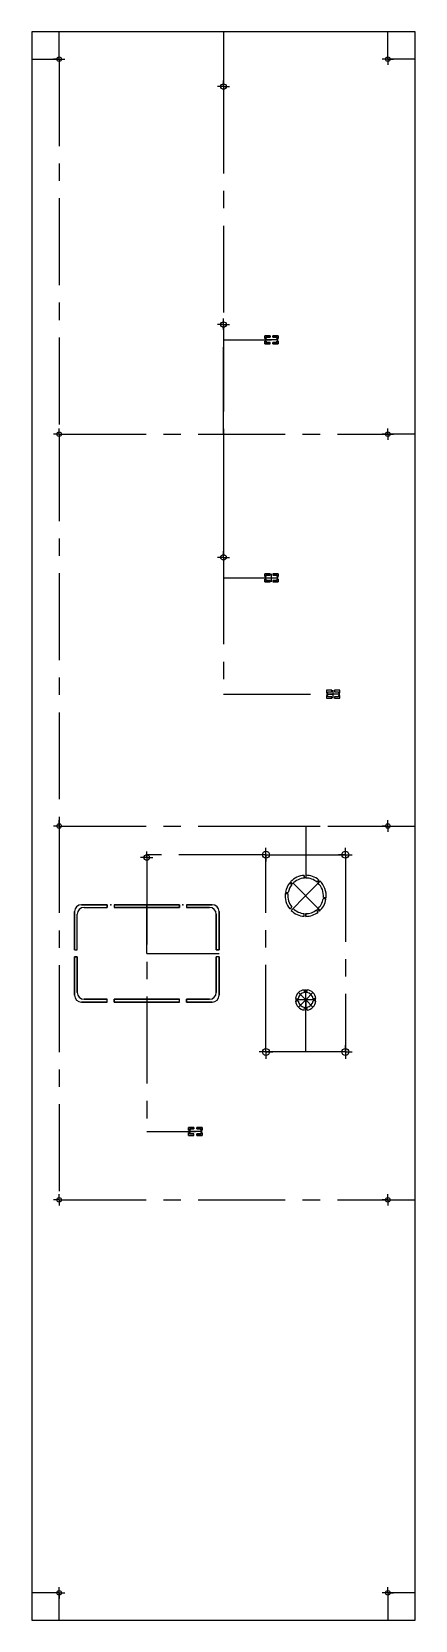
# Model space of a CAD drawing. Extents: x 3.04 to 5.24, y 1.46 to 10.59.
import ezdxf

# ---------------------------------------------------------------- set-up
doc = ezdxf.new("R2010")
doc.units = 0
doc.header["$PDSIZE"] = -1
doc.linetypes.add('CENTERX2', pattern=[0.8, 0.5, -0.1, 0.1, -0.1])
doc.layers.get('0').update_dxf_attribs({"linetype": 'CONTINUOUS'})

# ---------------------------------------------------------------- blocks, each defined once
blk = doc.blocks.new('SW_CENTERMARKSYMBOL_0')
at = {"color": 0, "linetype": 'CONTINUOUS'}
for p, q in [((-0.0197, 0), (-0.0327, 0)), ((0, 0), (-0.0197, 0)), ((0, 0.0197), (0, 0.0327)), ((0, 0), (0, 0.0197)), ((0, 0), (0, -0.0197)), ((0, 0), (0.0197, 0)), ((0.0197, 0), (0.0327, 0)), ((0, -0.0197), (0, -0.0327))]:
    blk.add_line(p, q, dxfattribs=at)
blk = doc.blocks.new('SW_CENTERMARKSYMBOL_1')
at = {"color": 0, "linetype": 'CONTINUOUS'}
for p, q in [((-0.0197, 0), (-0.0327, 0)), ((0, 0), (-0.0197, 0)), ((0, 0.0197), (0, 0.0327)), ((0, 0), (0, 0.0197)), ((0, 0), (0, -0.0197)), ((0, 0), (0.0197, 0)), ((0.0197, 0), (0.0327, 0)), ((0, -0.0197), (0, -0.0327))]:
    blk.add_line(p, q, dxfattribs=at)
blk = doc.blocks.new('SW_CENTERMARKSYMBOL_2')
at = {"color": 0, "linetype": 'CONTINUOUS'}
for p, q in [((-0.0197, 0), (-0.0327, 0)), ((0, 0), (-0.0197, 0)), ((0, 0.0197), (0, 0.0327)), ((0, 0), (0, 0.0197)), ((0, 0), (0, -0.0197)), ((0, 0), (0.0197, 0)), ((0.0197, 0), (0.0327, 0)), ((0, -0.0197), (0, -0.0327))]:
    blk.add_line(p, q, dxfattribs=at)
blk = doc.blocks.new('SW_CENTERMARKSYMBOL_3')
at = {"color": 0, "linetype": 'CONTINUOUS'}
for p, q in [((-0.0197, 0), (-0.0354, 0)), ((0, 0), (-0.0197, 0)), ((0, 0.0197), (0, 0.0354)), ((0, 0), (0, 0.0197)), ((0, 0), (0, -0.0197)), ((0, 0), (0.0197, 0)), ((0.0197, 0), (0.0354, 0)), ((0, -0.0197), (0, -0.0354))]:
    blk.add_line(p, q, dxfattribs=at)
blk = doc.blocks.new('SW_CENTERMARKSYMBOL_4')
at = {"color": 0, "linetype": 'CONTINUOUS'}
for p, q in [((-0.0197, 0), (-0.0394, 0)), ((0, 0), (-0.0197, 0)), ((0, 0.0197), (0, 0.0394)), ((0, 0), (0, 0.0197)), ((0, 0), (0, -0.0197)), ((0, 0), (0.0197, 0)), ((0.0197, 0), (0.0394, 0)), ((0, -0.0197), (0, -0.0394))]:
    blk.add_line(p, q, dxfattribs=at)
blk = doc.blocks.new('SW_CENTERMARKSYMBOL_5')
at = {"color": 0, "linetype": 'CONTINUOUS'}
for p, q in [((-0.0197, 0), (-0.0394, 0)), ((0, 0), (-0.0197, 0)), ((0, 0.0197), (0, 0.0394)), ((0, 0), (0, 0.0197)), ((0, 0), (0, -0.0197)), ((0, 0), (0.0197, 0)), ((0.0197, 0), (0.0394, 0)), ((0, -0.0197), (0, -0.0394))]:
    blk.add_line(p, q, dxfattribs=at)
blk = doc.blocks.new('SW_CENTERMARKSYMBOL_6')
at = {"color": 0, "linetype": 'CONTINUOUS'}
for p, q in [((-0.0197, 0), (-0.0394, 0)), ((0, 0), (-0.0197, 0)), ((0, 0.0197), (0, 0.0394)), ((0, 0), (0, 0.0197)), ((0, 0), (0, -0.0197)), ((0, 0), (0.0197, 0)), ((0.0197, 0), (0.0394, 0)), ((0, -0.0197), (0, -0.0394))]:
    blk.add_line(p, q, dxfattribs=at)
blk = doc.blocks.new('SW_CENTERMARKSYMBOL_7')
at = {"color": 0, "linetype": 'CONTINUOUS'}
for p, q in [((-0.0197, 0), (-0.0394, 0)), ((0, 0), (-0.0197, 0)), ((0, 0.0197), (0, 0.0394)), ((0, 0), (0, 0.0197)), ((0, 0), (0, -0.0197)), ((0, 0), (0.0197, 0)), ((0.0197, 0), (0.0394, 0)), ((0, -0.0197), (0, -0.0394))]:
    blk.add_line(p, q, dxfattribs=at)
blk = doc.blocks.new('SW_CENTERMARKSYMBOL_8')
at = {"color": 0, "linetype": 'CONTINUOUS'}
for p, q in [((-0.0197, 0), (-0.0354, 0)), ((0, 0), (-0.0197, 0)), ((0, 0.0197), (0, 0.0354)), ((0, 0), (0, 0.0197)), ((0, 0), (0, -0.0197)), ((0, 0), (0.0197, 0)), ((0.0197, 0), (0.0354, 0)), ((0, -0.0197), (0, -0.0354))]:
    blk.add_line(p, q, dxfattribs=at)
blk = doc.blocks.new('SW_CENTERMARKSYMBOL_9')
at = {"color": 0, "linetype": 'CONTINUOUS'}
for p, q in [((-0.0197, 0), (-0.0327, 0)), ((0, 0), (-0.0197, 0)), ((0, 0.0197), (0, 0.0327)), ((0, 0), (0, 0.0197)), ((0, 0), (0, -0.0197)), ((0, 0), (0.0197, 0)), ((0.0197, 0), (0.0327, 0)), ((0, -0.0197), (0, -0.0327))]:
    blk.add_line(p, q, dxfattribs=at)
blk = doc.blocks.new('SW_CENTERMARKSYMBOL_10')
at = {"color": 0, "linetype": 'CONTINUOUS'}
for p, q in [((-0.0197, 0), (-0.0327, 0)), ((0, 0), (-0.0197, 0)), ((0, 0.0197), (0, 0.0327)), ((0, 0), (0, 0.0197)), ((0, 0), (0, -0.0197)), ((0, 0), (0.0197, 0)), ((0.0197, 0), (0.0327, 0)), ((0, -0.0197), (0, -0.0327))]:
    blk.add_line(p, q, dxfattribs=at)
blk = doc.blocks.new('SW_CENTERMARKSYMBOL_11')
at = {"color": 0, "linetype": 'CONTINUOUS'}
for p, q in [((-0.0197, 0), (-0.0327, 0)), ((0, 0), (-0.0197, 0)), ((0, 0.0197), (0, 0.0327)), ((0, 0), (0, 0.0197)), ((0, 0), (0, -0.0197)), ((0, 0), (0.0197, 0)), ((0.0197, 0), (0.0327, 0)), ((0, -0.0197), (0, -0.0327))]:
    blk.add_line(p, q, dxfattribs=at)
blk = doc.blocks.new('SW_CENTERMARKSYMBOL_12')
at = {"color": 0, "linetype": 'CONTINUOUS'}
for p, q in [((-0.0197, 0), (-0.0327, 0)), ((0, 0), (-0.0197, 0)), ((0, 0.0197), (0, 0.0327)), ((0, 0), (0, 0.0197)), ((0, 0), (0, -0.0197)), ((0, 0), (0.0197, 0)), ((0.0197, 0), (0.0327, 0)), ((0, -0.0197), (0, -0.0327))]:
    blk.add_line(p, q, dxfattribs=at)
blk = doc.blocks.new('SW_CENTERMARKSYMBOL_13')
at = {"color": 0, "linetype": 'CONTINUOUS'}
for p, q in [((-0.0197, 0), (-0.0327, 0)), ((0, 0), (-0.0197, 0)), ((0, 0.0197), (0, 0.0327)), ((0, 0), (0, 0.0197)), ((0, 0), (0, -0.0197)), ((0, 0), (0.0197, 0)), ((0.0197, 0), (0.0327, 0)), ((0, -0.0197), (0, -0.0327))]:
    blk.add_line(p, q, dxfattribs=at)
blk = doc.blocks.new('SW_CENTERMARKSYMBOL_14')
at = {"color": 0, "linetype": 'CONTINUOUS'}
for p, q in [((-0.0197, 0), (-0.0327, 0)), ((0, 0), (-0.0197, 0)), ((0, 0.0197), (0, 0.0327)), ((0, 0), (0, 0.0197)), ((0, 0), (0, -0.0197)), ((0, 0), (0.0197, 0)), ((0.0197, 0), (0.0327, 0)), ((0, -0.0197), (0, -0.0327))]:
    blk.add_line(p, q, dxfattribs=at)
blk = doc.blocks.new('SW_CENTERMARKSYMBOL_15')
at = {"color": 0, "linetype": 'CONTINUOUS'}
for p, q in [((-0.0197, 0), (-0.0327, 0)), ((0, 0), (-0.0197, 0)), ((0, 0.0197), (0, 0.0327)), ((0, 0), (0, 0.0197)), ((0, 0), (0, -0.0197)), ((0, 0), (0.0197, 0)), ((0.0197, 0), (0.0327, 0)), ((0, -0.0197), (0, -0.0327))]:
    blk.add_line(p, q, dxfattribs=at)
blk = doc.blocks.new('SW_CENTERMARKSYMBOL_16')
at = {"color": 0, "linetype": 'CONTINUOUS'}
for p, q in [((-0.0197, 0), (-0.0354, 0)), ((0, 0), (-0.0197, 0)), ((0, 0.0197), (0, 0.0354)), ((0, 0), (0, 0.0197)), ((0, 0), (0, -0.0197)), ((0, 0), (0.0197, 0)), ((0.0197, 0), (0.0354, 0)), ((0, -0.0197), (0, -0.0354))]:
    blk.add_line(p, q, dxfattribs=at)
blk = doc.blocks.new('SW_CENTERMARKSYMBOL_17')
at = {"color": 0, "linetype": 'CONTINUOUS'}
for p, q in [((-0.0197, 0), (-0.0354, 0)), ((0, 0), (-0.0197, 0)), ((0, 0.0197), (0, 0.0354)), ((0, 0), (0, 0.0197)), ((0, 0), (0, -0.0197)), ((0, 0), (0.0197, 0)), ((0.0197, 0), (0.0354, 0)), ((0, -0.0197), (0, -0.0354))]:
    blk.add_line(p, q, dxfattribs=at)

msp = doc.modelspace()

# ---------------------------------------------------------------- linework, layer by layer
at = {"color": 7, "linetype": 'CONTINUOUS'}
for p, q in [((5.244, 10.5916), (3.0393, 10.5916)), ((3.0393, 10.5916), (3.0393, 1.4577)), ((5.244, 1.4577), (5.244, 10.5916)), ((4.3787, 8.8278), (4.3787, 8.8428)), ((4.3787, 8.8428), (4.4094, 8.8428)), ((4.3787, 8.8428), (4.3787, 8.8278)), ((4.4094, 8.8428), (4.3787, 8.8428)), ((4.3865, 8.8278), (4.3787, 8.8278)), ((4.3787, 8.8278), (4.3865, 8.8278)), ((4.3787, 8.812), (4.3865, 8.812)), ((4.3787, 8.7971), (4.3787, 8.812)), ((4.3865, 8.812), (4.3787, 8.812)), ((4.3787, 8.812), (4.3787, 8.7971)), ((4.4094, 8.7971), (4.3787, 8.7971)), ((4.3787, 8.7971), (4.4094, 8.7971)), ((4.4094, 8.8349), (4.3865, 8.8349)), ((4.3865, 8.8349), (4.3865, 8.8278)), ((4.3865, 8.8278), (4.3865, 8.8349)), ((4.3865, 8.8349), (4.4094, 8.8349)), ((4.3865, 8.812), (4.3865, 8.805)), ((4.3865, 8.805), (4.3865, 8.812)), ((4.4094, 8.805), (4.3865, 8.805)), ((4.4094, 8.805), (4.3865, 8.805)), ((4.4094, 8.8428), (4.4094, 8.8349)), ((4.4094, 8.8349), (4.4094, 8.8428)), ((4.4094, 8.7971), (4.4094, 8.805)), ((4.4094, 8.7971), (4.4094, 8.805)), ((4.4251, 8.8349), (4.4251, 8.8428)), ((4.4251, 8.8428), (4.4558, 8.8428)), ((4.4558, 8.8428), (4.4251, 8.8428)), ((4.4251, 8.8428), (4.4251, 8.8349)), ((4.448, 8.8349), (4.4251, 8.8349)), ((4.4251, 8.8349), (4.448, 8.8349)), ((4.4251, 8.7971), (4.4251, 8.805)), ((4.4251, 8.805), (4.448, 8.805)), ((4.448, 8.805), (4.4251, 8.805)), ((4.4251, 8.805), (4.4251, 8.7971)), ((4.4558, 8.7971), (4.4251, 8.7971)), ((4.4251, 8.7971), (4.4558, 8.7971)), ((4.448, 8.8278), (4.448, 8.8349)), ((4.448, 8.8349), (4.448, 8.8278)), ((4.4558, 8.8278), (4.448, 8.8278)), ((4.448, 8.8278), (4.4558, 8.8278)), ((4.448, 8.805), (4.448, 8.812)), ((4.448, 8.812), (4.4558, 8.812)), ((4.4558, 8.812), (4.448, 8.812)), ((4.448, 8.812), (4.448, 8.805)), ((4.4558, 8.8428), (4.4558, 8.8278)), ((4.4558, 8.8278), (4.4558, 8.8428)), ((4.4558, 8.812), (4.4558, 8.7971)), ((4.4558, 8.7971), (4.4558, 8.812)), ((4.3787, 7.4591), (4.3787, 7.4741)), ((4.3787, 7.4741), (4.4094, 7.4741)), ((4.4094, 7.4741), (4.3787, 7.4741)), ((4.3787, 7.4741), (4.3787, 7.4591)), ((4.3787, 7.4591), (4.3865, 7.4591)), ((4.3787, 7.4591), (4.3865, 7.4591)), ((4.3865, 7.4434), (4.3787, 7.4434)), ((4.3787, 7.4284), (4.3787, 7.4434)), ((4.3865, 7.4434), (4.3787, 7.4434)), ((4.3787, 7.4434), (4.3787, 7.4284)), ((4.4094, 7.4284), (4.3787, 7.4284)), ((4.3787, 7.4284), (4.4094, 7.4284)), ((4.3865, 7.4591), (4.3865, 7.4662)), ((4.3865, 7.4662), (4.4094, 7.4662)), ((4.3865, 7.4662), (4.4094, 7.4662)), ((4.3865, 7.4591), (4.3865, 7.4662)), ((4.3865, 7.4363), (4.3865, 7.4434)), ((4.3865, 7.4363), (4.3865, 7.4434)), ((4.4094, 7.4363), (4.3865, 7.4363)), ((4.4094, 7.4363), (4.3865, 7.4363)), ((4.4094, 7.4662), (4.4094, 7.4741)), ((4.4094, 7.4662), (4.4094, 7.4741)), ((4.4094, 7.4284), (4.4094, 7.4363)), ((4.4094, 7.4284), (4.4094, 7.4363)), ((4.4251, 7.4741), (4.4251, 7.4662)), ((4.4251, 7.4741), (4.4558, 7.4741)), ((4.4251, 7.4741), (4.4251, 7.4662)), ((4.4558, 7.4741), (4.4251, 7.4741)), ((4.4251, 7.4662), (4.448, 7.4662)), ((4.4251, 7.4662), (4.448, 7.4662)), ((4.448, 7.4363), (4.4251, 7.4363)), ((4.4251, 7.4363), (4.4251, 7.4284)), ((4.448, 7.4363), (4.4251, 7.4363)), ((4.4251, 7.4363), (4.4251, 7.4284)), ((4.4558, 7.4284), (4.4251, 7.4284)), ((4.4251, 7.4284), (4.4558, 7.4284)), ((4.448, 7.4662), (4.448, 7.4591)), ((4.448, 7.4662), (4.448, 7.4591)), ((4.448, 7.4591), (4.4558, 7.4591)), ((4.448, 7.4591), (4.4558, 7.4591)), ((4.4558, 7.4434), (4.448, 7.4434)), ((4.448, 7.4434), (4.448, 7.4363)), ((4.4558, 7.4434), (4.448, 7.4434)), ((4.448, 7.4434), (4.448, 7.4363)), ((4.4558, 7.4741), (4.4558, 7.4591)), ((4.4558, 7.4591), (4.4558, 7.4741)), ((4.4558, 7.4434), (4.4558, 7.4284)), ((4.4558, 7.4284), (4.4558, 7.4434)), ((4.7637, 6.8048), (4.733, 6.8048)), ((4.733, 6.8048), (4.733, 6.7898)), ((4.7637, 6.8048), (4.733, 6.8048)), ((4.733, 6.8048), (4.733, 6.7898)), ((4.733, 6.7898), (4.7409, 6.7898)), ((4.733, 6.7898), (4.7409, 6.7898)), ((4.7409, 6.7741), (4.733, 6.7741)), ((4.733, 6.7741), (4.733, 6.7591)), ((4.7409, 6.7741), (4.733, 6.7741)), ((4.733, 6.7741), (4.733, 6.7591)), ((4.733, 6.7591), (4.7637, 6.7591)), ((4.733, 6.7591), (4.7637, 6.7591)), ((4.7409, 6.7898), (4.7409, 6.7969)), ((4.7409, 6.7969), (4.7637, 6.7969)), ((4.7409, 6.7898), (4.7409, 6.7969)), ((4.7409, 6.7969), (4.7637, 6.7969)), ((4.7409, 6.767), (4.7409, 6.7741)), ((4.7409, 6.767), (4.7409, 6.7741)), ((4.7637, 6.767), (4.7409, 6.767)), ((4.7637, 6.767), (4.7409, 6.767)), ((4.7637, 6.7969), (4.7637, 6.8048)), ((4.7637, 6.7969), (4.7637, 6.8048)), ((4.7637, 6.7591), (4.7637, 6.767)), ((4.7637, 6.7591), (4.7637, 6.767)), ((4.7795, 6.8048), (4.7795, 6.7969)), ((4.8102, 6.8048), (4.7795, 6.8048)), ((4.7795, 6.8048), (4.7795, 6.7969)), ((4.8102, 6.8048), (4.7795, 6.8048)), ((4.7795, 6.7969), (4.8023, 6.7969)), ((4.7795, 6.7969), (4.8023, 6.7969)), ((4.8023, 6.767), (4.7795, 6.767)), ((4.7795, 6.767), (4.7795, 6.7591)), ((4.8023, 6.767), (4.7795, 6.767)), ((4.7795, 6.767), (4.7795, 6.7591)), ((4.7795, 6.7591), (4.8102, 6.7591)), ((4.7795, 6.7591), (4.8102, 6.7591)), ((4.8023, 6.7969), (4.8023, 6.7898)), ((4.8023, 6.7969), (4.8023, 6.7898)), ((4.8023, 6.7898), (4.8102, 6.7898)), ((4.8023, 6.7898), (4.8102, 6.7898)), ((4.8102, 6.7741), (4.8023, 6.7741)), ((4.8023, 6.7741), (4.8023, 6.767)), ((4.8102, 6.7741), (4.8023, 6.7741)), ((4.8023, 6.7741), (4.8023, 6.767)), ((4.8102, 6.7898), (4.8102, 6.8048)), ((4.8102, 6.7898), (4.8102, 6.8048)), ((4.8102, 6.7591), (4.8102, 6.7741)), ((4.8102, 6.7591), (4.8102, 6.7741)), ((4.5225, 5.6976), (4.5347, 5.6877)), ((4.5347, 5.6877), (4.5225, 5.6976)), ((4.5276, 5.7035), (4.5392, 5.6928)), ((4.5276, 5.7035), (4.5392, 5.6928)), ((4.6062, 5.7409), (4.6072, 5.7252)), ((4.6072, 5.7252), (4.6062, 5.7409)), ((4.6141, 5.7412), (4.6141, 5.7254)), ((4.6141, 5.7412), (4.6141, 5.7254)), ((4.6894, 5.7141), (4.6793, 5.702)), ((4.6793, 5.702), (4.6894, 5.7141)), ((4.6953, 5.7089), (4.6844, 5.6974)), ((4.6953, 5.7089), (4.6844, 5.6974)), ((3.3247, 5.5723), (3.4734, 5.5723)), ((3.4734, 5.5723), (3.3247, 5.5723)), ((3.4734, 5.5723), (3.4734, 5.5565)), ((3.4734, 5.5565), (3.4734, 5.5723)), ((3.5127, 5.5723), (3.5127, 5.5565)), ((3.5127, 5.5723), (3.8887, 5.5723)), ((3.5127, 5.5723), (3.5127, 5.5565)), ((3.8887, 5.5723), (3.5127, 5.5723)), ((3.8887, 5.5723), (3.8887, 5.5565)), ((3.8887, 5.5565), (3.8887, 5.5723)), ((3.9281, 5.5723), (3.9281, 5.5565)), ((3.9281, 5.5723), (4.0767, 5.5723)), ((3.9281, 5.5723), (3.9281, 5.5565)), ((4.0767, 5.5723), (3.9281, 5.5723)), ((4.4968, 5.6372), (4.5125, 5.6353)), ((4.5125, 5.6353), (4.4968, 5.6372)), ((4.4981, 5.6451), (4.5135, 5.6422)), ((4.4981, 5.6451), (4.5135, 5.6422)), ((4.7307, 5.6042), (4.7151, 5.6067)), ((4.7307, 5.6042), (4.7151, 5.6067)), ((4.7317, 5.612), (4.716, 5.6135)), ((4.716, 5.6135), (4.7317, 5.612)), ((3.2854, 5.312), (3.2854, 5.5329)), ((3.2854, 5.5329), (3.2854, 5.312)), ((3.3011, 5.312), (3.3011, 5.5172)), ((3.3011, 5.312), (3.3011, 5.5172)), ((3.3405, 5.5565), (3.4734, 5.5565)), ((3.3405, 5.5565), (3.4734, 5.5565)), ((3.8887, 5.5565), (3.5127, 5.5565)), ((3.5127, 5.5565), (3.8887, 5.5565)), ((4.061, 5.5565), (3.9281, 5.5565)), ((3.9281, 5.5565), (4.061, 5.5565)), ((4.1003, 5.312), (4.1003, 5.5172)), ((4.1003, 5.5172), (4.1003, 5.312)), ((4.1161, 5.5329), (4.1161, 5.312)), ((4.1161, 5.312), (4.1161, 5.5329)), ((4.5225, 5.5485), (4.5347, 5.5585)), ((4.5225, 5.5485), (4.5347, 5.5585)), ((4.5306, 5.5396), (4.5417, 5.5507)), ((4.5417, 5.5507), (4.5306, 5.5396)), ((4.6062, 5.5052), (4.6062, 5.521)), ((4.6062, 5.5052), (4.6062, 5.521)), ((4.6141, 5.505), (4.6141, 5.5207)), ((4.6141, 5.5207), (4.6141, 5.505)), ((4.6867, 5.5299), (4.677, 5.5423)), ((4.6867, 5.5299), (4.677, 5.5423)), ((4.6927, 5.535), (4.6823, 5.5467)), ((4.6823, 5.5467), (4.6927, 5.535)), ((3.2854, 5.312), (3.3011, 5.312)), ((3.2854, 5.312), (3.3011, 5.312)), ((4.1161, 5.312), (4.1003, 5.312)), ((4.1003, 5.312), (4.1161, 5.312)), ((3.2854, 5.2727), (3.3011, 5.2727)), ((3.2854, 5.0518), (3.2854, 5.2727)), ((3.3011, 5.2727), (3.2854, 5.2727)), ((3.2854, 5.2727), (3.2854, 5.0518)), ((3.3011, 5.2727), (3.3011, 5.0676)), ((3.3011, 5.0676), (3.3011, 5.2727)), ((4.1161, 5.2727), (4.1003, 5.2727)), ((4.1003, 5.0676), (4.1003, 5.2727)), ((4.1161, 5.2727), (4.1003, 5.2727)), ((4.1003, 5.2727), (4.1003, 5.0676)), ((4.1161, 5.2727), (4.1161, 5.0518)), ((4.1161, 5.0518), (4.1161, 5.2727)), ((3.3405, 5.0282), (3.4734, 5.0282)), ((3.4734, 5.0282), (3.3405, 5.0282)), ((3.4734, 5.0124), (3.4734, 5.0282)), ((3.4734, 5.0124), (3.4734, 5.0282)), ((3.5127, 5.0124), (3.5127, 5.0282)), ((3.5127, 5.0282), (3.8887, 5.0282)), ((3.8887, 5.0282), (3.5127, 5.0282)), ((3.5127, 5.0282), (3.5127, 5.0124)), ((3.8887, 5.0124), (3.8887, 5.0282)), ((3.8887, 5.0124), (3.8887, 5.0282)), ((3.9281, 5.0124), (3.9281, 5.0282)), ((3.9281, 5.0282), (4.061, 5.0282)), ((4.061, 5.0282), (3.9281, 5.0282)), ((3.9281, 5.0282), (3.9281, 5.0124)), ((4.5556, 5.0324), (4.5712, 5.0303)), ((4.5556, 5.0324), (4.5712, 5.0303)), ((4.6061, 5.0832), (4.6083, 5.0676)), ((4.6083, 5.0676), (4.6061, 5.0832)), ((4.6218, 5.0832), (4.6198, 5.0676)), ((4.6218, 5.0832), (4.6198, 5.0676)), ((4.6726, 5.0324), (4.657, 5.0303)), ((4.657, 5.0303), (4.6726, 5.0324)), ((3.4734, 5.0124), (3.3247, 5.0124)), ((3.3247, 5.0124), (3.4734, 5.0124)), ((3.8887, 5.0124), (3.5127, 5.0124)), ((3.5127, 5.0124), (3.8887, 5.0124)), ((4.0767, 5.0124), (3.9281, 5.0124)), ((3.9281, 5.0124), (4.0767, 5.0124)), ((4.5556, 5.0169), (4.5712, 5.019)), ((4.5712, 5.019), (4.5556, 5.0169)), ((4.6061, 4.9661), (4.6083, 4.9817)), ((4.6061, 4.9661), (4.6083, 4.9817)), ((4.6218, 4.9661), (4.6198, 4.9817)), ((4.6198, 4.9817), (4.6218, 4.9661)), ((4.6726, 5.0169), (4.657, 5.019)), ((4.6726, 5.0169), (4.657, 5.019)), ((3.9413, 4.2916), (3.972, 4.2916)), ((3.9413, 4.2766), (3.9413, 4.2916)), ((3.972, 4.2916), (3.9413, 4.2916)), ((3.9413, 4.2916), (3.9413, 4.2766)), ((3.9492, 4.2766), (3.9413, 4.2766)), ((3.9413, 4.2766), (3.9492, 4.2766)), ((3.9413, 4.2459), (3.9413, 4.2609)), ((3.9413, 4.2609), (3.9492, 4.2609)), ((3.9413, 4.2609), (3.9413, 4.2459)), ((3.9492, 4.2609), (3.9413, 4.2609)), ((3.972, 4.2459), (3.9413, 4.2459)), ((3.9413, 4.2459), (3.972, 4.2459)), ((3.972, 4.2837), (3.9492, 4.2837)), ((3.9492, 4.2837), (3.9492, 4.2766)), ((3.9492, 4.2766), (3.9492, 4.2837)), ((3.9492, 4.2837), (3.972, 4.2837)), ((3.9492, 4.2609), (3.9492, 4.2538)), ((3.9492, 4.2538), (3.9492, 4.2609)), ((3.972, 4.2538), (3.9492, 4.2538)), ((3.972, 4.2538), (3.9492, 4.2538)), ((3.972, 4.2916), (3.972, 4.2837)), ((3.972, 4.2837), (3.972, 4.2916)), ((3.972, 4.2459), (3.972, 4.2538)), ((3.972, 4.2459), (3.972, 4.2538)), ((3.9878, 4.2916), (4.0185, 4.2916)), ((3.9878, 4.2837), (3.9878, 4.2916)), ((4.0185, 4.2916), (3.9878, 4.2916)), ((3.9878, 4.2916), (3.9878, 4.2837)), ((4.0106, 4.2837), (3.9878, 4.2837)), ((3.9878, 4.2837), (4.0106, 4.2837)), ((3.9878, 4.2459), (3.9878, 4.2538)), ((3.9878, 4.2538), (4.0106, 4.2538)), ((4.0106, 4.2538), (3.9878, 4.2538)), ((3.9878, 4.2538), (3.9878, 4.2459)), ((4.0185, 4.2459), (3.9878, 4.2459)), ((3.9878, 4.2459), (4.0185, 4.2459)), ((4.0106, 4.2766), (4.0106, 4.2837)), ((4.0106, 4.2837), (4.0106, 4.2766)), ((4.0185, 4.2766), (4.0106, 4.2766)), ((4.0106, 4.2766), (4.0185, 4.2766)), ((4.0106, 4.2538), (4.0106, 4.2609)), ((4.0106, 4.2609), (4.0185, 4.2609)), ((4.0185, 4.2609), (4.0106, 4.2609)), ((4.0106, 4.2609), (4.0106, 4.2538)), ((4.0185, 4.2916), (4.0185, 4.2766)), ((4.0185, 4.2766), (4.0185, 4.2916)), ((4.0185, 4.2609), (4.0185, 4.2459)), ((4.0185, 4.2459), (4.0185, 4.2609)), ((3.0393, 1.4577), (5.244, 1.4577))]:
    msp.add_line(p, q, dxfattribs=at)
at = {"color": 7, "linetype": 'CENTERX2'}
for p, q in [((3.1968, 10.4341), (3.1968, 10.5916)), ((4.1417, 10.5916), (4.1417, 10.2766)), ((5.0865, 10.4341), (5.0865, 10.5916)), ((3.0393, 10.4341), (3.1968, 10.4341)), ((3.1968, 10.4341), (3.1968, 8.278)), ((5.244, 10.4341), (5.0865, 10.4341)), ((4.1417, 10.2766), (4.1417, 8.8199)), ((4.1417, 8.278), (4.1417, 8.908)), ((4.1417, 8.908), (4.1417, 7.4513)), ((4.1417, 8.8199), (4.4173, 8.8199)), ((4.4558, 8.8199), (4.3787, 8.8199)), ((3.1968, 8.278), (3.1968, 6.0246)), ((3.1968, 8.278), (5.0865, 8.278)), ((4.1417, 8.278), (4.1417, 7.5694)), ((5.244, 8.278), (5.0865, 8.278)), ((4.1417, 7.5694), (4.1417, 6.782)), ((4.1417, 7.4513), (4.4173, 7.4513)), ((4.3787, 7.4513), (4.4558, 7.4513)), ((4.4173, 7.4284), (4.4173, 7.4741)), ((4.1417, 6.782), (4.7716, 6.782)), ((4.8102, 6.782), (4.733, 6.782)), ((4.7716, 6.7591), (4.7716, 6.8048)), ((3.1968, 6.0246), (3.1968, 3.875)), ((3.1968, 6.0246), (5.0865, 6.0246)), ((4.1417, 6.0246), (5.0865, 6.0246)), ((4.6141, 6.0246), (4.6141, 5.8593)), ((5.0865, 6.0246), (5.244, 6.0246)), ((4.3858, 5.8593), (3.7007, 5.8593)), ((3.7007, 5.8593), (3.7007, 5.8435)), ((4.3858, 4.7254), (4.3858, 5.8593)), ((4.3858, 5.8593), (4.6141, 5.8593)), ((4.6141, 5.8593), (4.6141, 5.7412)), ((4.6141, 5.8593), (4.8424, 5.8593)), ((4.8424, 5.8593), (4.8424, 4.7254)), ((3.7007, 5.8435), (3.7007, 4.2687)), ((4.6141, 5.6231), (4.5417, 5.6955)), ((4.6138, 5.6227), (4.6976, 5.7066)), ((3.7007, 5.2924), (3.7007, 5.5723)), ((4.6138, 5.6227), (4.5306, 5.5396)), ((4.6138, 5.6227), (4.6972, 5.5393)), ((3.7007, 5.2924), (4.1161, 5.2924)), ((4.6732, 5.0246), (4.555, 5.0246)), ((4.6141, 5.0246), (4.5723, 5.0664)), ((4.6141, 5.0246), (4.5723, 4.9829)), ((4.6141, 5.0246), (4.6141, 5.0837)), ((4.6141, 5.0837), (4.6141, 5.068)), ((4.6141, 5.0246), (4.6559, 5.0664)), ((4.6141, 4.7254), (4.6141, 5.0246)), ((4.6574, 5.0246), (4.6141, 5.0246)), ((4.6141, 5.0246), (4.6141, 4.9813)), ((4.6141, 5.0246), (4.6559, 4.9829)), ((4.6732, 5.0246), (4.6574, 5.0246)), ((4.8424, 4.7254), (4.3858, 4.7254)), ((3.7007, 4.2687), (3.9799, 4.2687)), ((4.0185, 4.2687), (3.9413, 4.2687)), ((3.1968, 3.875), (5.0865, 3.875)), ((5.0865, 3.875), (5.244, 3.875)), ((3.1968, 1.6152), (3.0393, 1.6152)), ((3.1968, 1.4577), (3.1968, 1.6152)), ((5.244, 1.6152), (5.0865, 1.6152)), ((5.0865, 1.6152), (5.0865, 1.4577))]:
    msp.add_line(p, q, dxfattribs=at)
at = {"color": 7, "linetype": 'CONTINUOUS'}
for centre, radius in [((3.1968, 10.4341), 0.013), ((3.1968, 10.4341), 0.013), ((5.0865, 10.4341), 0.013), ((5.0865, 10.4341), 0.013), ((4.1417, 10.2766), 0.0157), ((4.1417, 10.2766), 0.0157), ((4.1417, 8.908), 0.0157), ((4.1417, 8.908), 0.0157), ((3.1968, 8.278), 0.013), ((3.1968, 8.278), 0.013), ((5.0865, 8.278), 0.013), ((5.0865, 8.278), 0.013), ((4.1417, 7.5694), 0.0157), ((4.1417, 7.5694), 0.0157), ((3.1968, 6.0246), 0.013), ((3.1968, 6.0246), 0.013), ((5.0865, 6.0246), 0.013), ((5.0865, 6.0246), 0.013), ((3.7007, 5.8435), 0.0157), ((3.7007, 5.8435), 0.0157), ((4.3858, 5.8593), 0.0197), ((4.3858, 5.8593), 0.0197), ((4.8424, 5.8593), 0.0197), ((4.8424, 5.8593), 0.0197), ((4.3858, 4.7254), 0.0197), ((4.3858, 4.7254), 0.0197), ((4.8424, 4.7254), 0.0197), ((4.8424, 4.7254), 0.0197), ((3.1968, 3.875), 0.013), ((3.1968, 3.875), 0.013), ((5.0865, 3.875), 0.013), ((5.0865, 3.875), 0.013), ((3.1968, 1.6152), 0.013), ((3.1968, 1.6152), 0.013), ((5.0865, 1.6152), 0.013), ((5.0865, 1.6152), 0.013)]:
    msp.add_circle(centre, radius, dxfattribs=at)
for centre, radius, start, end in [((4.6141, 5.6231), 0.1181, 140.87388, 169.24939), ((4.6141, 5.6231), 0.1181, 140.87388, 169.24939), ((4.6141, 5.6231), 0.1024, 140.87392, 169.2494), ((4.6141, 5.6231), 0.1024, 140.87392, 169.2494), ((4.6141, 5.6231), 0.1181, 93.82043, 137.05345), ((4.6141, 5.6231), 0.1181, 93.82043, 137.05345), ((4.6141, 5.6231), 0.1024, 93.87091, 137.05349), ((4.6141, 5.6231), 0.1024, 93.87091, 137.05349), ((4.6141, 5.6231), 0.1181, 50.41221, 89.99996), ((4.6141, 5.6231), 0.1181, 50.41221, 89.99996), ((4.6141, 5.6231), 0.1024, 50.41231, 90), ((4.6141, 5.6231), 0.1024, 50.41231, 90), ((4.6141, 5.6231), 0.1024, 354.6094, 46.59188), ((4.6141, 5.6231), 0.1024, 354.6094, 46.59188), ((4.6141, 5.6231), 0.1181, 354.60941, 46.59184), ((4.6141, 5.6231), 0.1181, 354.60941, 46.59184), ((3.3247, 5.5329), 0.0394, 90, 180), ((3.3247, 5.5329), 0.0394, 90, 180), ((4.0767, 5.5329), 0.0394, 0, 90), ((4.0767, 5.5329), 0.0394, 0, 90), ((4.6141, 5.6231), 0.1181, 173.11552, 219.12612), ((4.6141, 5.6231), 0.1181, 173.11552, 219.12612), ((4.6141, 5.6231), 0.1024, 173.11553, 219.12609), ((4.6141, 5.6231), 0.1024, 173.11553, 219.12609), ((4.6141, 5.6231), 0.1024, 311.74897, 350.78897), ((4.6141, 5.6231), 0.1024, 311.74897, 350.78897), ((4.6141, 5.6231), 0.1181, 311.74902, 350.78899), ((4.6141, 5.6231), 0.1181, 311.74902, 350.78899), ((3.3405, 5.5172), 0.0394, 90, 180), ((3.3405, 5.5172), 0.0394, 90, 180), ((4.061, 5.5172), 0.0394, 0, 90), ((4.061, 5.5172), 0.0394, 0, 90), ((4.6141, 5.6231), 0.1181, 224.99728, 266.17766), ((4.6141, 5.6231), 0.1181, 224.99728, 266.17766), ((4.6141, 5.6231), 0.1024, 225, 265.5906), ((4.6141, 5.6231), 0.1024, 225, 265.5906), ((4.6141, 5.6231), 0.1024, 270, 307.92854), ((4.6141, 5.6231), 0.1024, 270, 307.92854), ((4.6141, 5.6231), 0.1181, 270.00004, 307.92865), ((4.6141, 5.6231), 0.1181, 270.00004, 307.92865), ((3.3247, 5.0518), 0.0394, 180, 270), ((3.3247, 5.0518), 0.0394, 180, 270), ((3.3405, 5.0676), 0.0394, 180, 270), ((3.3405, 5.0676), 0.0394, 180, 270), ((4.061, 5.0676), 0.0394, 270, 0), ((4.061, 5.0676), 0.0394, 270, 0), ((4.0767, 5.0518), 0.0394, 270, 0), ((4.0767, 5.0518), 0.0394, 270, 0), ((4.6141, 5.0246), 0.0591, 97.75943, 172.48716), ((4.6141, 5.0246), 0.0591, 97.75943, 172.48716), ((4.6141, 5.0246), 0.0433, 97.75943, 172.48716), ((4.6141, 5.0246), 0.0433, 97.75943, 172.48716), ((4.6141, 5.0246), 0.0433, 7.51284, 82.48716), ((4.6141, 5.0246), 0.0433, 7.51284, 82.48716), ((4.6141, 5.0246), 0.0591, 7.51284, 82.48716), ((4.6141, 5.0246), 0.0591, 7.51284, 82.48716), ((4.6141, 5.0246), 0.0591, 187.51284, 262.24057), ((4.6141, 5.0246), 0.0591, 187.51284, 262.24057), ((4.6141, 5.0246), 0.0433, 187.51284, 262.24057), ((4.6141, 5.0246), 0.0433, 187.51284, 262.24057), ((4.6141, 5.0246), 0.0433, 277.51284, 352.48716), ((4.6141, 5.0246), 0.0433, 277.51284, 352.48716), ((4.6141, 5.0246), 0.0591, 277.51284, 352.48716), ((4.6141, 5.0246), 0.0591, 277.51284, 352.48716)]:
    msp.add_arc(centre, radius, start, end, dxfattribs=at)
for p in [(3.493, 5.5723), (3.9084, 5.5723), (4.6141, 5.6231)]:
    msp.add_point(p, dxfattribs=at)

# ---------------------------------------------------------------- block references
for name, p in [('SW_CENTERMARKSYMBOL_0', (3.1968, 10.4341)), ('SW_CENTERMARKSYMBOL_15', (5.0865, 10.4341)), ('SW_CENTERMARKSYMBOL_16', (4.1417, 10.2766)), ('SW_CENTERMARKSYMBOL_8', (4.1417, 8.908)), ('SW_CENTERMARKSYMBOL_14', (3.1968, 8.278)), ('SW_CENTERMARKSYMBOL_13', (5.0865, 8.278)), ('SW_CENTERMARKSYMBOL_17', (4.1417, 7.5694)), ('SW_CENTERMARKSYMBOL_12', (3.1968, 6.0246)), ('SW_CENTERMARKSYMBOL_11', (5.0865, 6.0246)), ('SW_CENTERMARKSYMBOL_3', (3.7007, 5.8435)), ('SW_CENTERMARKSYMBOL_4', (4.3858, 5.8593)), ('SW_CENTERMARKSYMBOL_5', (4.8424, 5.8593)), ('SW_CENTERMARKSYMBOL_7', (4.3858, 4.7254)), ('SW_CENTERMARKSYMBOL_6', (4.8424, 4.7254)), ('SW_CENTERMARKSYMBOL_10', (3.1968, 3.875)), ('SW_CENTERMARKSYMBOL_9', (5.0865, 3.875)), ('SW_CENTERMARKSYMBOL_1', (3.1968, 1.6152)), ('SW_CENTERMARKSYMBOL_2', (5.0865, 1.6152))]:
    msp.add_blockref(name, p, dxfattribs=at)

doc.saveas('drawing.dxf')
